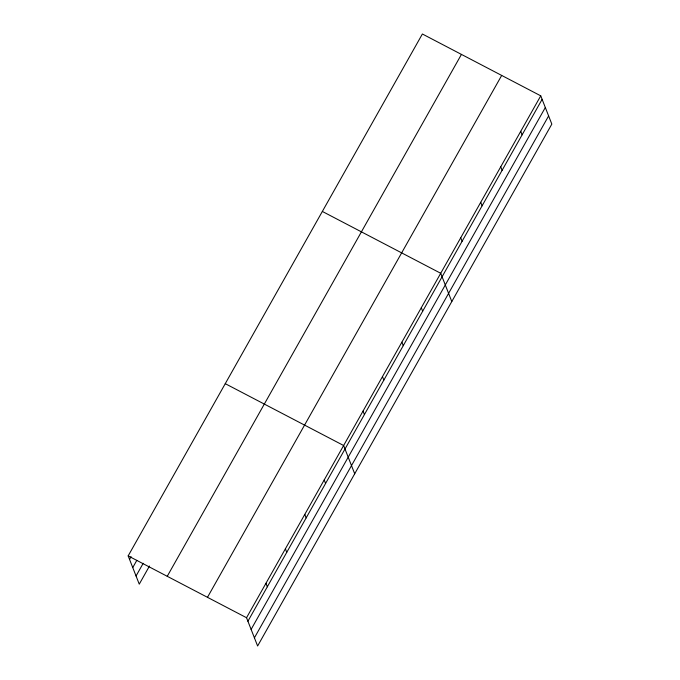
<?xml version="1.0" encoding="UTF-8"?>
<svg xmlns="http://www.w3.org/2000/svg" width="680" height="680" viewBox="0 0 680 680"><rect width="100%" height="100%" fill="white"/><g stroke="black" fill="none" stroke-linecap="round" stroke-linejoin="round"><path stroke-width="1.02" d="M128.171 555.891L422.382 34L540.744 95.837L551.828 124.108L257.618 646L246.542 617.729L128.171 555.891L139.256 584.163L149.472 566.032M129.548 559.394L131.078 556.673M132.753 567.571L136.841 560.32M136.051 575.986L143.2 563.295M167.237 576.3L461.44 54.409M207.476 597.329L501.687 75.429M246.542 617.729L540.744 95.837M247.911 621.231L542.121 99.34M251.115 629.408L545.326 107.508M254.413 637.823L548.624 115.931M322.354 211.446L440.716 273.284L451.792 301.546M225.267 383.673L343.629 445.51L354.705 473.773M520.744 131.325L522.112 134.827M500.735 166.812L502.103 170.315M480.726 202.3L482.103 205.802M460.725 237.796L462.094 241.29M421.302 307.725L422.671 311.227M401.88 342.176L403.257 345.67M382.466 376.618L383.834 380.12M363.043 411.06L364.421 414.562M324.207 479.952L325.584 483.454M304.793 514.394L306.161 517.896M285.379 548.845L286.748 552.338M265.957 583.287L267.333 586.789"/></g></svg>
